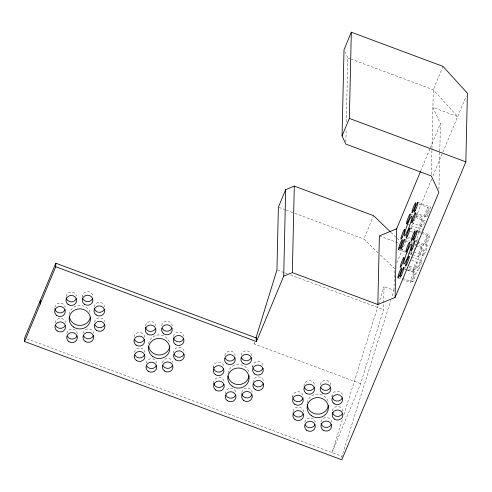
<?xml version="1.0" encoding="UTF-8"?>
<svg xmlns="http://www.w3.org/2000/svg" width="492" height="492" viewBox="0 0 492 492"><rect width="100%" height="100%" fill="white"/><g stroke="black" fill="none" stroke-linecap="round" stroke-linejoin="round"><path stroke-width="0.37" stroke-dasharray="2.46 1.84" d="M213.362 367.973L213.393 366.565M252.71 367.37L252.747 365.962M292.672 397.542L292.703 396.134M332.02 396.946L332.051 395.537M345.882 141.807L346.159 129.599M346.331 121.973L347.782 57.878L344.96 51.765M341.885 457.689L341.915 456.281L390.753 300.52M342.297 419.75L332.002 452.585L360.691 383.649L383.52 309.665L384.043 286.596L393.957 290.292L391.669 297.599M393.957 290.292L394.455 268.497L380.261 254.825M431.367 174.457L433.292 89.765L443.015 66.395M438.932 189.236L439.78 151.874M439.799 151.112L440.42 123.664L432.892 107.361L457.677 116.598L433.292 89.765L350.661 58.954M360.691 383.649L254.124 343.908L254.801 341.712M343.896 414.645L378.305 304.911M378.532 304.179L384.043 286.596M254.124 343.908L254.93 341.958M378.077 252.722L363.877 239.057L373.606 215.687M420.74 170.952L430.137 148.363M430.432 147.661L440.42 123.664M396.81 262.826L406.533 239.475M410.943 228.885L431.81 178.744M432.985 175.921L466.219 96.063M347.782 57.878L349.941 58.683M417.88 202.341L430.272 206.96A5.326 0.609 -69.6 0 1 427.843 214.838A5.326 0.609 -69.6 0 1 427.038 213.989A5.326 0.609 -69.6 0 1 430.272 206.96M419.153 204.118L428.108 207.458A5.326 0.609 -69.6 0 1 425.672 215.336A5.326 0.609 -69.6 0 1 424.867 214.487A5.326 0.609 -69.6 0 1 428.108 207.458M415.488 212.79L427.191 217.157M416.066 214.315L424.325 217.396M410.26 213.995L412.327 214.764M415.765 216.049L422.653 218.614A5.326 0.609 -69.6 0 1 420.217 226.492A5.326 0.609 -69.6 0 1 419.412 225.643A5.326 0.609 -69.6 0 1 422.653 218.614M415.433 217.347L424.381 220.687M411.712 222.728L423.415 227.095M407.167 224.192L418.87 228.552M417.241 230.49L421.373 232.033M422.062 232.285L429.633 235.114A5.326 0.609 -69.6 0 1 427.204 242.993A5.326 0.609 -69.6 0 1 426.398 242.144A5.326 0.609 -69.6 0 1 429.633 235.114M409.941 228.073L415.445 230.127M418.2 231.154L420.955 232.181M418.52 232.273L420.58 233.042M421.269 233.3L427.468 235.613A5.326 0.609 -69.6 0 1 425.039 243.491A5.326 0.609 -69.6 0 1 424.233 242.642A5.326 0.609 -69.6 0 1 427.468 235.613M410.217 231.332L412.972 232.353M408.563 237.482L410.629 238.251M415.445 240.053L416.822 240.563M414.153 240.686L416.915 241.713M417.591 241.972L427.24 245.563A5.326 0.609 -69.6 0 1 424.811 253.442A5.326 0.609 -69.6 0 1 424.006 252.593A5.326 0.609 -69.6 0 1 427.24 245.563M406.158 238.011L410.291 239.549M415.802 241.603L417.173 242.119M416.804 242.98L423.686 245.551M404.486 239.229L409.301 241.025M409.99 241.283L412.745 242.31M410.998 242.661L412.376 243.177M415.125 244.204L422.013 246.769A5.326 0.609 -69.6 0 1 419.578 254.647A5.326 0.609 -69.6 0 1 418.778 253.798A5.326 0.609 -69.6 0 1 422.013 246.769M405.064 240.754L408.514 242.039M409.19 242.298L411.958 243.325M416.171 246.012L423.741 248.835A10.652 1.218 -69.6 0 1 418.877 264.598A10.652 1.218 -69.6 0 1 417.271 262.9A10.652 1.218 -69.6 0 1 423.741 248.835M379.393 235.883L399.221 243.276M413.827 251.91L423.464 255.502M400.703 249.167L404.836 250.711M410.346 252.765L411.718 253.275M406.527 252.347L412.038 254.395M412.726 254.653L418.231 256.707M398.538 249.665L404.738 251.978M408.864 253.515L410.931 254.29M279.093 207.44L285.563 209.85M286.276 210.121L294.185 213.067M294.899 213.337L363.877 239.057M411.367 256.996L421.693 260.846A5.326 0.609 -69.6 0 1 419.264 268.724A5.326 0.609 -69.6 0 1 418.458 267.876A5.326 0.609 -69.6 0 1 421.693 260.846M411.644 260.25L416.466 262.052A5.326 0.609 -69.6 0 1 414.03 269.93A5.326 0.609 -69.6 0 1 413.225 269.081A5.326 0.609 -69.6 0 1 416.466 262.052M409.301 266.147L416.183 268.718M408.963 267.445L417.911 270.784M403.846 267.384L405.912 268.152M408.668 269.179L416.238 272.002A5.326 0.609 -69.6 0 1 413.809 279.88A5.326 0.609 -69.6 0 1 413.003 279.032A5.326 0.609 -69.6 0 1 416.238 272.002M414.073 272.5A5.326 0.609 -69.6 0 0 410.832 279.53A5.326 0.609 -69.6 0 0 411.638 280.378A5.326 0.609 -69.6 0 0 414.073 272.5L406.497 269.678L412.683 271.99M402.819 278.349L412.456 281.941M397.899 277.82L401.343 279.105M402.032 279.358L410.291 282.439M277.673 270.194L284.155 272.611M284.874 272.882L287.033 273.687M290.631 275.028L383.52 309.665M26.839 338.791L341.915 456.281M391.078 232.507L396.534 237.765M397.081 238.294L399.812 240.92M418.305 238.866A10.652 1.218 -69.6 0 1 417.597 235.773A10.652 1.218 -69.6 0 1 423.249 221.781A10.652 1.218 -69.6 0 1 423.298 226.505M422.48 228.995A10.652 1.218 -69.6 0 1 422.019 230.299M419.036 242.212A5.326 0.609 -69.6 0 1 418.735 242.587M412.278 252.23A5.326 0.609 -69.6 0 1 411.472 251.381M414.049 249.635A5.326 0.609 -69.6 0 1 414.522 248.331M415.531 245.908A5.326 0.609 -69.6 0 1 416.392 244.272M241 355.261A5.326 5.025 1.3 0 1 246.892 350.845A5.326 5.025 1.3 0 1 251.584 356.411M320.31 384.836A5.326 5.025 1.3 0 1 326.196 380.414A5.326 5.025 1.3 0 1 330.895 385.986M69.311 314.234A10.652 10.049 1.3 0 1 79.698 305.335A10.652 10.049 1.3 0 1 90.43 313.914M54.778 307.414A5.326 5.025 1.3 0 1 65.331 307.254M161.696 325.686A5.326 5.025 1.3 0 1 167.581 321.27A5.326 5.025 1.3 0 1 172.274 326.842M225.465 393.963A5.326 5.025 1.3 0 1 229.936 388.256A5.326 5.025 1.3 0 1 236 392.487M253.072 382.659A5.326 5.025 1.3 0 1 258.238 376.897A5.326 5.025 1.3 0 1 263.632 382.499M66.088 296.362A5.326 5.025 1.3 0 1 76.641 296.202M148.621 343.81A10.652 10.049 1.3 0 1 159.002 334.911A10.652 10.049 1.3 0 1 169.734 343.484M162.434 362.832A5.326 5.025 1.3 0 1 172.987 362.672M293.011 411.521A5.326 5.025 1.3 0 1 298.896 407.105A5.326 5.025 1.3 0 1 303.589 412.671M227.931 373.379A10.652 10.049 1.3 0 1 237.968 364.492A10.652 10.049 1.3 0 1 248.915 372.413M66.826 333.502A5.326 5.025 1.3 0 1 77.379 333.342M145.398 325.938A5.326 5.025 1.3 0 1 155.952 325.778M307.242 402.954A10.652 10.049 1.3 0 1 313.564 394.879L316.233 394.16A10.652 10.049 1.3 0 1 328.226 401.989M134.088 336.989A5.326 5.025 1.3 0 1 139.974 332.574A5.326 5.025 1.3 0 1 144.666 338.139M94.126 306.817A5.326 5.025 1.3 0 1 104.685 306.657M94.433 322.205A5.326 5.025 1.3 0 1 104.987 322.045M173.436 336.393A5.326 5.025 1.3 0 1 183.99 336.233M146.13 363.078A5.326 5.025 1.3 0 1 156.69 362.918M252.771 367.278A5.326 5.025 1.3 0 1 257.242 361.571A5.326 5.025 1.3 0 1 263.3 365.802M332.358 410.925A5.326 5.025 1.3 0 1 338.244 406.503A5.326 5.025 1.3 0 1 342.942 412.075M241.738 392.401A5.326 5.025 1.3 0 1 252.298 392.241M321.048 421.976A5.326 5.025 1.3 0 1 326.934 417.56A5.326 5.025 1.3 0 1 331.633 423.126M134.39 352.377A5.326 5.025 1.3 0 1 144.949 352.217M224.703 355.507A5.326 5.025 1.3 0 1 235.262 355.347M292.728 397.45A5.326 5.025 1.3 0 1 297.894 391.687A5.326 5.025 1.3 0 1 303.287 397.284M304.751 422.222A5.326 5.025 1.3 0 1 315.304 422.062M173.768 353.09A5.326 5.025 1.3 0 1 178.239 347.383A5.326 5.025 1.3 0 1 184.297 351.614M55.086 322.801A5.326 5.025 1.3 0 1 65.639 322.641M213.725 383.256A5.326 5.025 1.3 0 1 218.196 377.548A5.326 5.025 1.3 0 1 224.254 381.786M213.423 367.875A5.326 5.025 1.3 0 1 217.894 362.167A5.326 5.025 1.3 0 1 223.952 366.405M304.038 386.392A5.326 5.025 1.3 0 1 309.204 380.63A5.326 5.025 1.3 0 1 314.597 386.232M332.075 396.847A5.326 5.025 1.3 0 1 337.241 391.085A5.326 5.025 1.3 0 1 342.635 396.687M83.123 333.256A5.326 5.025 1.3 0 1 93.677 333.096M82.41 297.426A5.326 5.025 1.3 0 1 87.576 291.664A5.326 5.025 1.3 0 1 92.97 297.266M405.808 269.419L404.43 268.909L405.802 269.419"/><path stroke-width="0.74" d="M256.473 341.583L283.706 276.153L292.334 272.623L377.838 304.505L395.094 297.445L438.864 192.286L431.33 175.982L345.827 144.095L342.063 135.946L344.019 49.729L351.313 32.201L443.015 66.395L467.4 93.234L465.844 161.856L341.835 459.799L24.6 341.509L24.68 337.986L55.805 263.208L256.553 338.066L256.473 341.583L55.725 266.732L55.805 263.208M40.159 304.118L40.239 300.6M283.706 276.153L285.668 189.648L294.296 186.117L373.606 215.687L390.531 231.984M292.334 272.623L294.296 186.117M342.063 135.946L349.357 118.418L351.313 32.201M377.838 304.505L379.393 235.883L396.65 228.823L420.445 171.653M395.094 297.445L396.65 228.823M255.932 338.047L276.953 269.93L278.374 207.175L285.668 189.648M24.6 341.509L55.725 266.732M256.012 339.363L256.553 338.066M349.357 118.418L465.844 161.856M169.789 346.11A10.652 10.049 1.3 0 1 159.402 355.009A10.652 10.049 1.3 0 1 148.676 346.429M171.942 328.115A5.326 5.025 1.3 0 1 162.108 328.262M251.99 394.824A5.326 5.025 1.3 0 1 241.763 393.717M262.992 368.391A5.326 5.025 1.3 0 1 253.152 368.539M223.645 368.988A5.326 5.025 1.3 0 1 213.805 369.135M144.642 354.8A5.326 5.025 1.3 0 1 134.802 354.947M314.997 424.645A5.326 5.025 1.3 0 1 305.163 424.799M331.294 424.399A5.326 5.025 1.3 0 1 321.073 423.286M249.093 375.685A10.652 10.049 1.3 0 1 238.712 384.584A10.652 10.049 1.3 0 1 227.98 376.005M155.644 328.361A5.326 5.025 1.3 0 1 145.423 327.248M303.257 413.944A5.326 5.025 1.3 0 1 293.035 412.831M156.382 365.501A5.326 5.025 1.3 0 1 146.542 365.648M76.334 298.785A5.326 5.025 1.3 0 1 66.112 297.672M92.631 298.539A5.326 5.025 1.3 0 1 82.797 298.687M234.955 357.93A5.326 5.025 1.3 0 1 225.115 358.084M263.3 383.772A5.326 5.025 1.3 0 1 253.46 383.92M144.334 339.412A5.326 5.025 1.3 0 1 134.494 339.566M65.024 309.843A5.326 5.025 1.3 0 1 54.803 308.73M183.682 338.816A5.326 5.025 1.3 0 1 173.461 337.703M251.252 357.684A5.326 5.025 1.3 0 1 241.412 357.832M328.404 405.254A10.652 10.049 1.3 0 1 317.322 414.141A10.652 10.049 1.3 0 1 307.174 404.264M104.679 324.628A5.326 5.025 1.3 0 1 94.845 324.775M77.072 335.931A5.326 5.025 1.3 0 1 67.232 336.079M90.38 317.186A10.652 10.049 1.3 0 1 79.747 325.433A10.652 10.049 1.3 0 1 69.366 316.86M65.331 325.224A5.326 5.025 1.3 0 1 55.491 325.372M93.369 335.679A5.326 5.025 1.3 0 1 83.535 335.833M223.946 384.369A5.326 5.025 1.3 0 1 213.725 383.256M172.68 365.255A5.326 5.025 1.3 0 1 162.84 365.402M302.949 398.557A5.326 5.025 1.3 0 1 293.115 398.711M183.99 354.197A5.326 5.025 1.3 0 1 174.15 354.351M314.259 387.505A5.326 5.025 1.3 0 1 304.425 387.653M330.556 387.259A5.326 5.025 1.3 0 1 320.722 387.407M342.604 413.348A5.326 5.025 1.3 0 1 332.383 412.234M235.686 395.076A5.326 5.025 1.3 0 1 225.853 395.224M104.372 309.24A5.326 5.025 1.3 0 1 94.15 308.133M342.303 397.96A5.326 5.025 1.3 0 1 332.463 398.108M406.484 259.973A10.652 1.218 -69.6 0 0 411.349 244.216A10.652 1.218 -69.6 0 0 404.879 258.275A10.652 1.218 -69.6 0 0 406.484 259.973M406.872 264.106A5.326 0.609 -69.6 0 0 409.301 256.221A5.326 0.609 -69.6 0 0 406.066 263.257A5.326 0.609 -69.6 0 0 406.872 264.106M413.059 220.668A5.326 0.609 -69.6 0 0 415.488 212.79A5.326 0.609 -69.6 0 0 412.253 219.819A5.326 0.609 -69.6 0 0 413.059 220.668M402.278 237.156A5.326 0.609 -69.6 0 0 404.713 229.278A5.326 0.609 -69.6 0 0 401.472 236.308A5.326 0.609 -69.6 0 0 402.278 237.156M412.647 238.866A5.326 0.609 -69.6 0 0 415.076 230.988A5.326 0.609 -69.6 0 0 411.841 238.017A5.326 0.609 -69.6 0 0 412.647 238.866M407.505 235.951A5.326 0.609 -69.6 0 0 409.941 228.073A5.326 0.609 -69.6 0 0 406.706 235.102A5.326 0.609 -69.6 0 0 407.505 235.951M399.246 275.76A5.326 0.609 -69.6 0 0 401.681 267.882A5.326 0.609 -69.6 0 0 398.44 274.911A5.326 0.609 -69.6 0 0 399.246 275.76M407.124 231.824A10.652 1.218 -69.6 0 0 411.988 216.062A10.652 1.218 -69.6 0 0 405.513 230.127A10.652 1.218 -69.6 0 0 407.124 231.824M413.28 210.717A5.326 0.609 -69.6 0 0 415.715 202.839A5.326 0.609 -69.6 0 0 412.481 209.869A5.326 0.609 -69.6 0 0 413.28 210.717M407.825 221.874A5.326 0.609 -69.6 0 0 410.26 213.995A5.326 0.609 -69.6 0 0 407.019 221.025A5.326 0.609 -69.6 0 0 407.825 221.874M402.05 247.107A5.326 0.609 -69.6 0 0 404.486 239.229A5.326 0.609 -69.6 0 0 401.251 246.258A5.326 0.609 -69.6 0 0 402.05 247.107M399.885 247.605A5.326 0.609 -69.6 0 0 402.321 239.727A5.326 0.609 -69.6 0 0 399.08 246.756A5.326 0.609 -69.6 0 0 399.885 247.605M412.419 248.823A5.326 0.609 -69.6 0 0 414.848 240.945A5.326 0.609 -69.6 0 0 411.613 247.974A5.326 0.609 -69.6 0 0 412.419 248.823M401.417 275.262A5.326 0.609 -69.6 0 0 403.846 267.384A5.326 0.609 -69.6 0 0 400.611 274.413A5.326 0.609 -69.6 0 0 401.417 275.262M415.451 210.219A5.326 0.609 -69.6 0 0 417.88 202.341A5.326 0.609 -69.6 0 0 414.645 209.371A5.326 0.609 -69.6 0 0 415.451 210.219M401.638 265.305A5.326 0.609 -69.6 0 0 404.073 257.427A5.326 0.609 -69.6 0 0 400.832 264.456A5.326 0.609 -69.6 0 0 401.638 265.305M414.811 238.368A5.326 0.609 -69.6 0 0 417.241 230.49A5.326 0.609 -69.6 0 0 414.006 237.519A5.326 0.609 -69.6 0 0 414.811 238.368M407.192 250.028A5.326 0.609 -69.6 0 0 409.621 242.15A5.326 0.609 -69.6 0 0 406.386 249.18A5.326 0.609 -69.6 0 0 407.192 250.028M215.447 374.695A5.326 5.025 1.3 0 0 223.897 371.232A5.326 5.025 1.3 0 0 216.474 366.048A5.326 5.025 1.3 0 0 215.447 374.695M322.358 392.967A5.326 5.025 1.3 0 0 330.815 389.504A5.326 5.025 1.3 0 0 323.392 384.32A5.326 5.025 1.3 0 0 322.358 392.967M163.744 333.816A5.326 5.025 1.3 0 0 172.2 330.36A5.326 5.025 1.3 0 0 164.777 325.169A5.326 5.025 1.3 0 0 163.744 333.816M243.792 400.531A5.326 5.025 1.3 0 0 252.242 397.075A5.326 5.025 1.3 0 0 244.819 391.884A5.326 5.025 1.3 0 0 243.792 400.531M164.482 370.962A5.326 5.025 1.3 0 0 172.932 367.499A5.326 5.025 1.3 0 0 165.515 362.315A5.326 5.025 1.3 0 0 164.482 370.962M73.492 326.977A10.652 10.049 1.3 0 0 90.399 320.058A10.652 10.049 1.3 0 0 75.559 309.683A10.652 10.049 1.3 0 0 73.492 326.977M227.488 400.783A5.326 5.025 1.3 0 0 235.945 397.321A5.326 5.025 1.3 0 0 228.522 392.13A5.326 5.025 1.3 0 0 227.488 400.783M56.826 315.55A5.326 5.025 1.3 0 0 65.282 312.088A5.326 5.025 1.3 0 0 57.859 306.897A5.326 5.025 1.3 0 0 56.826 315.55M254.794 374.092A5.326 5.025 1.3 0 0 263.245 370.636A5.326 5.025 1.3 0 0 255.828 365.445A5.326 5.025 1.3 0 0 254.794 374.092M152.803 356.552A10.652 10.049 1.3 0 0 169.709 349.627A10.652 10.049 1.3 0 0 154.863 339.252A10.652 10.049 1.3 0 0 152.803 356.552M136.444 360.507A5.326 5.025 1.3 0 0 144.894 357.044A5.326 5.025 1.3 0 0 137.471 351.86A5.326 5.025 1.3 0 0 136.444 360.507M306.799 430.352A5.326 5.025 1.3 0 0 315.255 426.896A5.326 5.025 1.3 0 0 307.832 421.706A5.326 5.025 1.3 0 0 306.799 430.352M323.096 430.106A5.326 5.025 1.3 0 0 331.553 426.644A5.326 5.025 1.3 0 0 324.13 421.459A5.326 5.025 1.3 0 0 323.096 430.106M255.096 389.479A5.326 5.025 1.3 0 0 263.552 386.017A5.326 5.025 1.3 0 0 256.129 380.833A5.326 5.025 1.3 0 0 255.096 389.479M243.054 363.391A5.326 5.025 1.3 0 0 251.504 359.929A5.326 5.025 1.3 0 0 244.087 354.744A5.326 5.025 1.3 0 0 243.054 363.391M57.134 330.932A5.326 5.025 1.3 0 0 65.584 327.469A5.326 5.025 1.3 0 0 58.167 322.285A5.326 5.025 1.3 0 0 57.134 330.932M232.107 386.122A10.652 10.049 1.3 0 0 249.013 379.203A10.652 10.049 1.3 0 0 234.174 368.828A10.652 10.049 1.3 0 0 232.107 386.122M68.136 304.493A5.326 5.025 1.3 0 0 76.592 301.036A5.326 5.025 1.3 0 0 69.169 295.846A5.326 5.025 1.3 0 0 68.136 304.493M147.446 334.068A5.326 5.025 1.3 0 0 155.896 330.606A5.326 5.025 1.3 0 0 148.479 325.421A5.326 5.025 1.3 0 0 147.446 334.068M295.059 419.651A5.326 5.025 1.3 0 0 303.509 416.189A5.326 5.025 1.3 0 0 296.092 411.004A5.326 5.025 1.3 0 0 295.059 419.651M148.184 371.208A5.326 5.025 1.3 0 0 156.634 367.745A5.326 5.025 1.3 0 0 149.211 362.561A5.326 5.025 1.3 0 0 148.184 371.208M84.433 304.247A5.326 5.025 1.3 0 0 92.89 300.784A5.326 5.025 1.3 0 0 85.467 295.6A5.326 5.025 1.3 0 0 84.433 304.247M96.174 314.948A5.326 5.025 1.3 0 0 104.63 311.491A5.326 5.025 1.3 0 0 97.207 306.301A5.326 5.025 1.3 0 0 96.174 314.948M136.136 345.12A5.326 5.025 1.3 0 0 144.587 341.657A5.326 5.025 1.3 0 0 137.17 336.473A5.326 5.025 1.3 0 0 136.136 345.12M68.874 341.632A5.326 5.025 1.3 0 0 77.324 338.176A5.326 5.025 1.3 0 0 69.907 332.986A5.326 5.025 1.3 0 0 68.874 341.632M226.75 363.637A5.326 5.025 1.3 0 0 235.207 360.181A5.326 5.025 1.3 0 0 227.784 354.99A5.326 5.025 1.3 0 0 226.75 363.637M311.418 415.697A10.652 10.049 1.3 0 0 328.324 408.772A10.652 10.049 1.3 0 0 313.484 398.397A10.652 10.049 1.3 0 0 311.418 415.697M96.481 330.335A5.326 5.025 1.3 0 0 104.937 326.873A5.326 5.025 1.3 0 0 97.514 321.688A5.326 5.025 1.3 0 0 96.481 330.335M175.484 344.523A5.326 5.025 1.3 0 0 183.94 341.061A5.326 5.025 1.3 0 0 176.517 335.876A5.326 5.025 1.3 0 0 175.484 344.523M334.406 419.055A5.326 5.025 1.3 0 0 342.863 415.592A5.326 5.025 1.3 0 0 335.439 410.402A5.326 5.025 1.3 0 0 334.406 419.055M85.171 341.387A5.326 5.025 1.3 0 0 93.628 337.93A5.326 5.025 1.3 0 0 86.205 332.74A5.326 5.025 1.3 0 0 85.171 341.387M215.748 390.076A5.326 5.025 1.3 0 0 224.204 386.62A5.326 5.025 1.3 0 0 216.781 381.429A5.326 5.025 1.3 0 0 215.748 390.076M294.751 404.264A5.326 5.025 1.3 0 0 303.207 400.808A5.326 5.025 1.3 0 0 295.784 395.617A5.326 5.025 1.3 0 0 294.751 404.264M175.792 359.904A5.326 5.025 1.3 0 0 184.242 356.448A5.326 5.025 1.3 0 0 176.825 351.257A5.326 5.025 1.3 0 0 175.792 359.904M306.061 393.213A5.326 5.025 1.3 0 0 314.517 389.75A5.326 5.025 1.3 0 0 307.094 384.566A5.326 5.025 1.3 0 0 306.061 393.213M334.099 403.668A5.326 5.025 1.3 0 0 342.555 400.205A5.326 5.025 1.3 0 0 335.132 395.021A5.326 5.025 1.3 0 0 334.099 403.668"/></g></svg>
